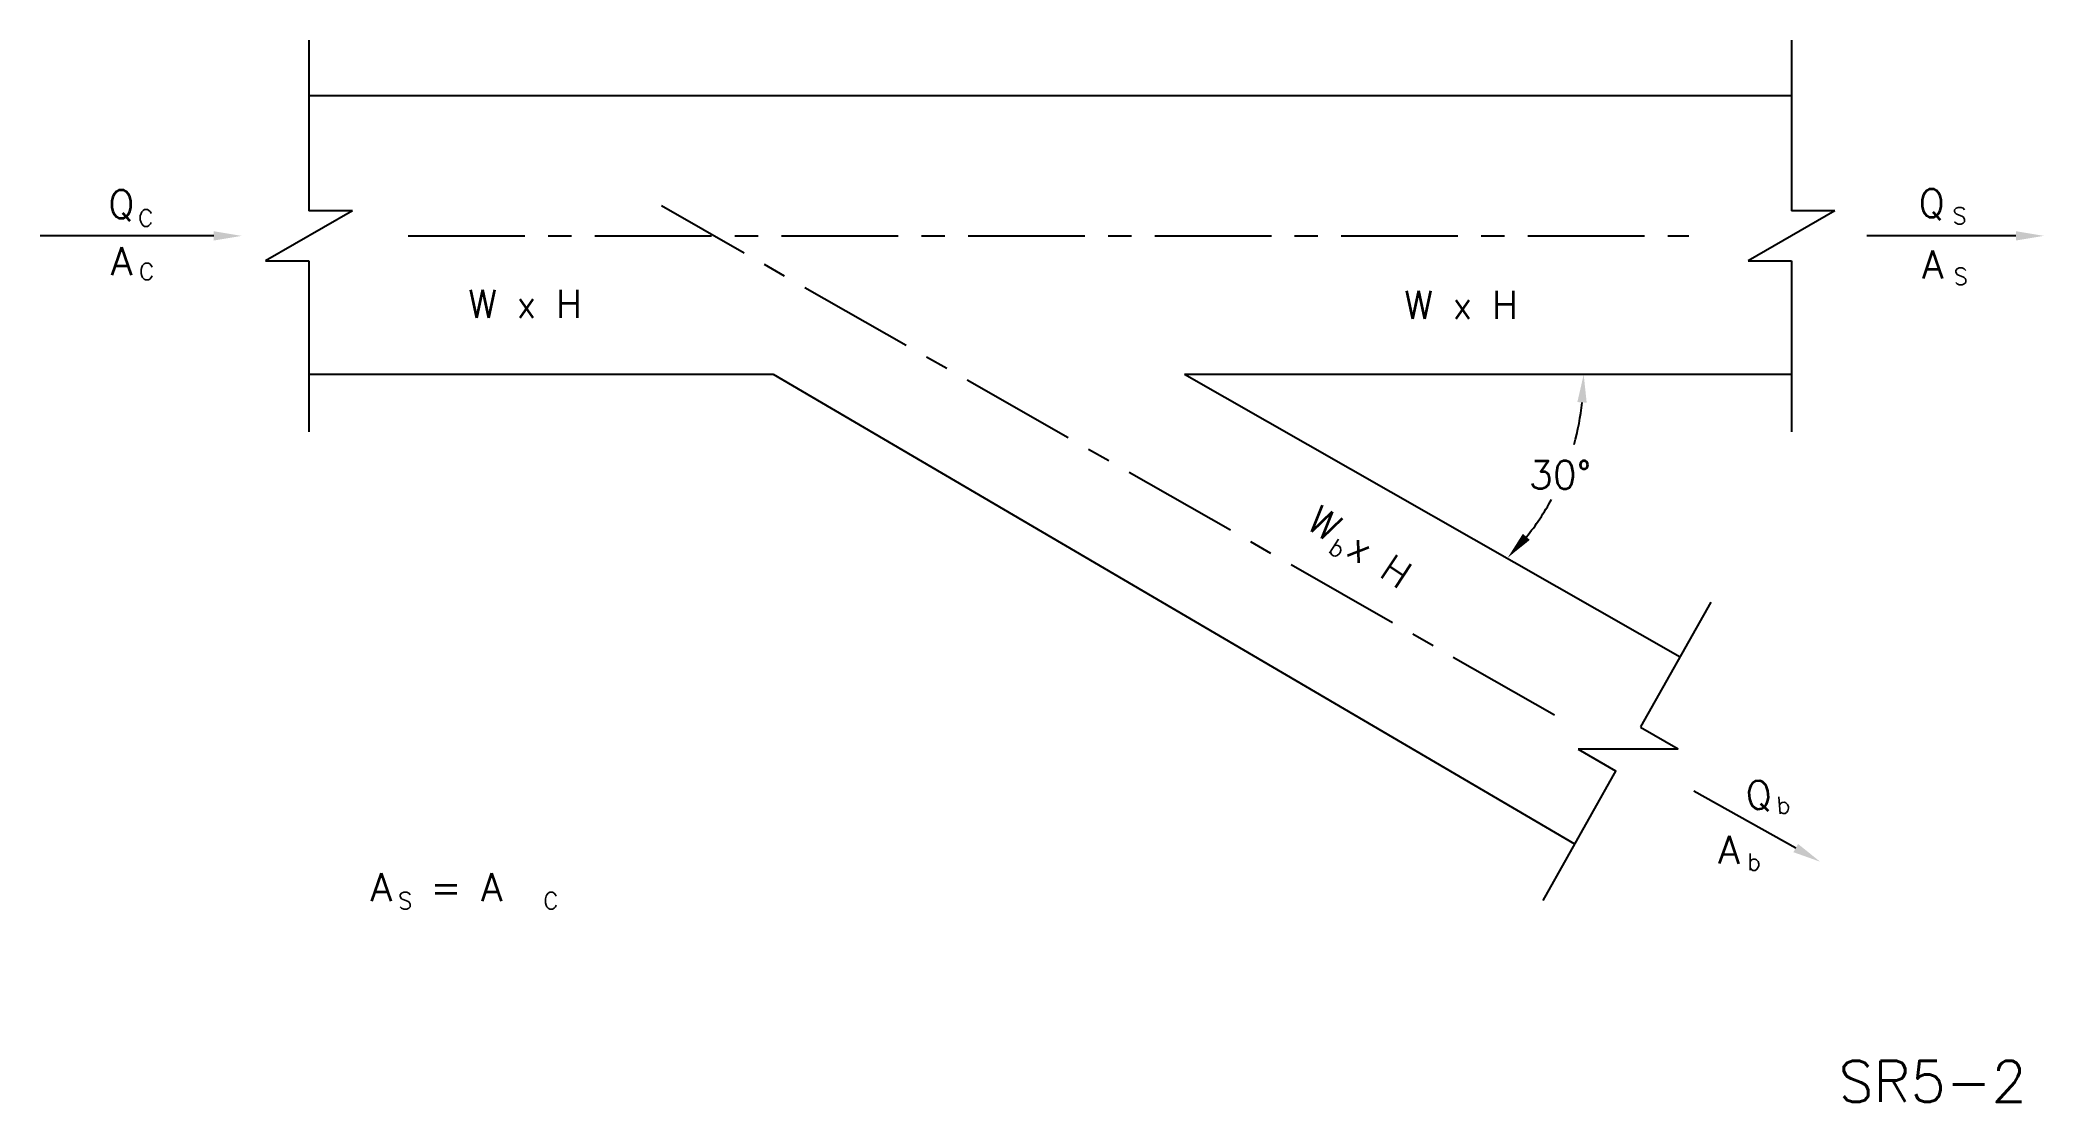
# Model space of a CAD drawing. Extents: x 0.4 to 11.1, y 1.2 to 6.9.
import ezdxf
from ezdxf.enums import TextEntityAlignment as Align

# ---------------------------------------------------------------- set-up
doc = ezdxf.new("R2010")
doc.units = 0
doc.header["$LTSCALE"] = 0.5
doc.header["$MEASUREMENT"] = 0
doc.linetypes.add('CENTER', pattern=[2, 1.25, -0.25, 0.25, -0.25])
doc.layers.get('0').update_dxf_attribs({"linetype": 'CONTINUOUS'})
doc.layers.add('CENTER', color=7, linetype='CENTER')
doc.layers.add('NUMBER', color=7, linetype='CONTINUOUS')
doc.styles.add('ROMANS', font='romans')

msp = doc.modelspace()

# ---------------------------------------------------------------- linework, layer by layer
for p, q in [((1.819, 6.935), (1.819, 6.019)), ((9.764, 6.935), (9.764, 6.019)), ((9.764, 6.635), (1.819, 6.635)), ((2.052, 6.019), (1.587, 5.751)), ((2.052, 6.019), (1.819, 6.019)), ((9.997, 6.019), (9.532, 5.751)), ((9.997, 6.019), (9.764, 6.019)), ((0.605, 5.885), (0.379, 5.885)), ((1.309, 5.885), (0.605, 5.885)), ((10.967, 5.885), (10.169, 5.885)), ((1.587, 5.751), (1.819, 5.751)), ((1.819, 5.751), (1.819, 4.835)), ((9.532, 5.751), (9.764, 5.751)), ((9.764, 5.751), (9.764, 4.835)), ((1.819, 5.143), (4.308, 5.143)), ((4.308, 5.143), (8.602, 2.625)), ((6.512, 5.143), (9.764, 5.143)), ((6.512, 5.143), (9.168, 3.629)), ((9.332, 3.921), (8.956, 3.253)), ((9.157, 3.134), (8.956, 3.25)), ((9.157, 3.134), (8.621, 3.133)), ((8.621, 3.133), (8.822, 3.018)), ((8.824, 3.019), (8.432, 2.322)), ((9.788, 2.603), (9.242, 2.909))]:
    msp.add_line(p, q)
for start, end in [(344.3551, 353.8122), (321.1878, 331.2055)]:
    msp.add_arc((7.261, 5.142), 1.39, start, end)
for points in [[(1.309, 5.91), (1.309, 5.86), (1.459, 5.885)], [(10.967, 5.91), (10.967, 5.86), (11.117, 5.885)], [(8.617, 4.994), (8.667, 4.991), (8.651, 5.142)], [(8.325, 4.288), (8.362, 4.255), (8.244, 4.16)], [(9.775, 2.581), (9.8, 2.625), (9.918, 2.53)]]:
    msp.add_solid(points)
at = {"layer": 'CENTER'}
for p, q in [((8.495, 3.316), (3.708, 6.046)), ((2.352, 5.885), (9.215, 5.885))]:
    msp.add_line(p, q, dxfattribs=at)

# ---------------------------------------------------------------- texts
at = {"style": 'ROMANS'}
for s, height, p in [('Q', 0.15, (0.743, 5.98)), ('Q', 0.15, (10.445, 5.986)), ('C', 0.09, (0.904, 5.936)), ('S', 0.09, (10.627, 5.948)), ('A', 0.15, (0.757, 5.675)), ('A', 0.15, (10.463, 5.656)), ('C', 0.09, (0.909, 5.649)), ('S', 0.09, (10.633, 5.623)), ('A  = A', 0.15, (2.149, 2.319)), ('S', 0.09, (2.297, 2.276)), ('C', 0.09, (3.075, 2.276))]:
    msp.add_text(s, height=height, dxfattribs=at).set_placement(p)
for s, p in [('W x H', (2.978, 5.445)), ('W x H', (7.994, 5.441)), ('30%%d', (8.524, 4.529))]:
    msp.add_text(s, height=0.15, dxfattribs=at).set_placement(p, align=Align.CENTER)
for s, height, rotation, p in [('W x H', 0.15, 326.3025, (7.155, 4.324)), ('b', 0.09, 326.3025, (7.275, 4.193)), ('Q', 0.15, 4.4168, (9.524, 2.808)), ('b', 0.09, 4.4168, (9.689, 2.786)), ('A', 0.15, 359.5405, (9.371, 2.52)), ('b', 0.09, 359.5405, (9.527, 2.484))]:
    msp.add_text(s, height=height, rotation=rotation, dxfattribs=at).set_placement(p)
at = {"layer": 'NUMBER', "style": 'ROMANS'}
msp.add_text('SR5-2', height=0.22, dxfattribs=at).set_placement((10.016, 1.242))

doc.saveas('drawing.dxf')
